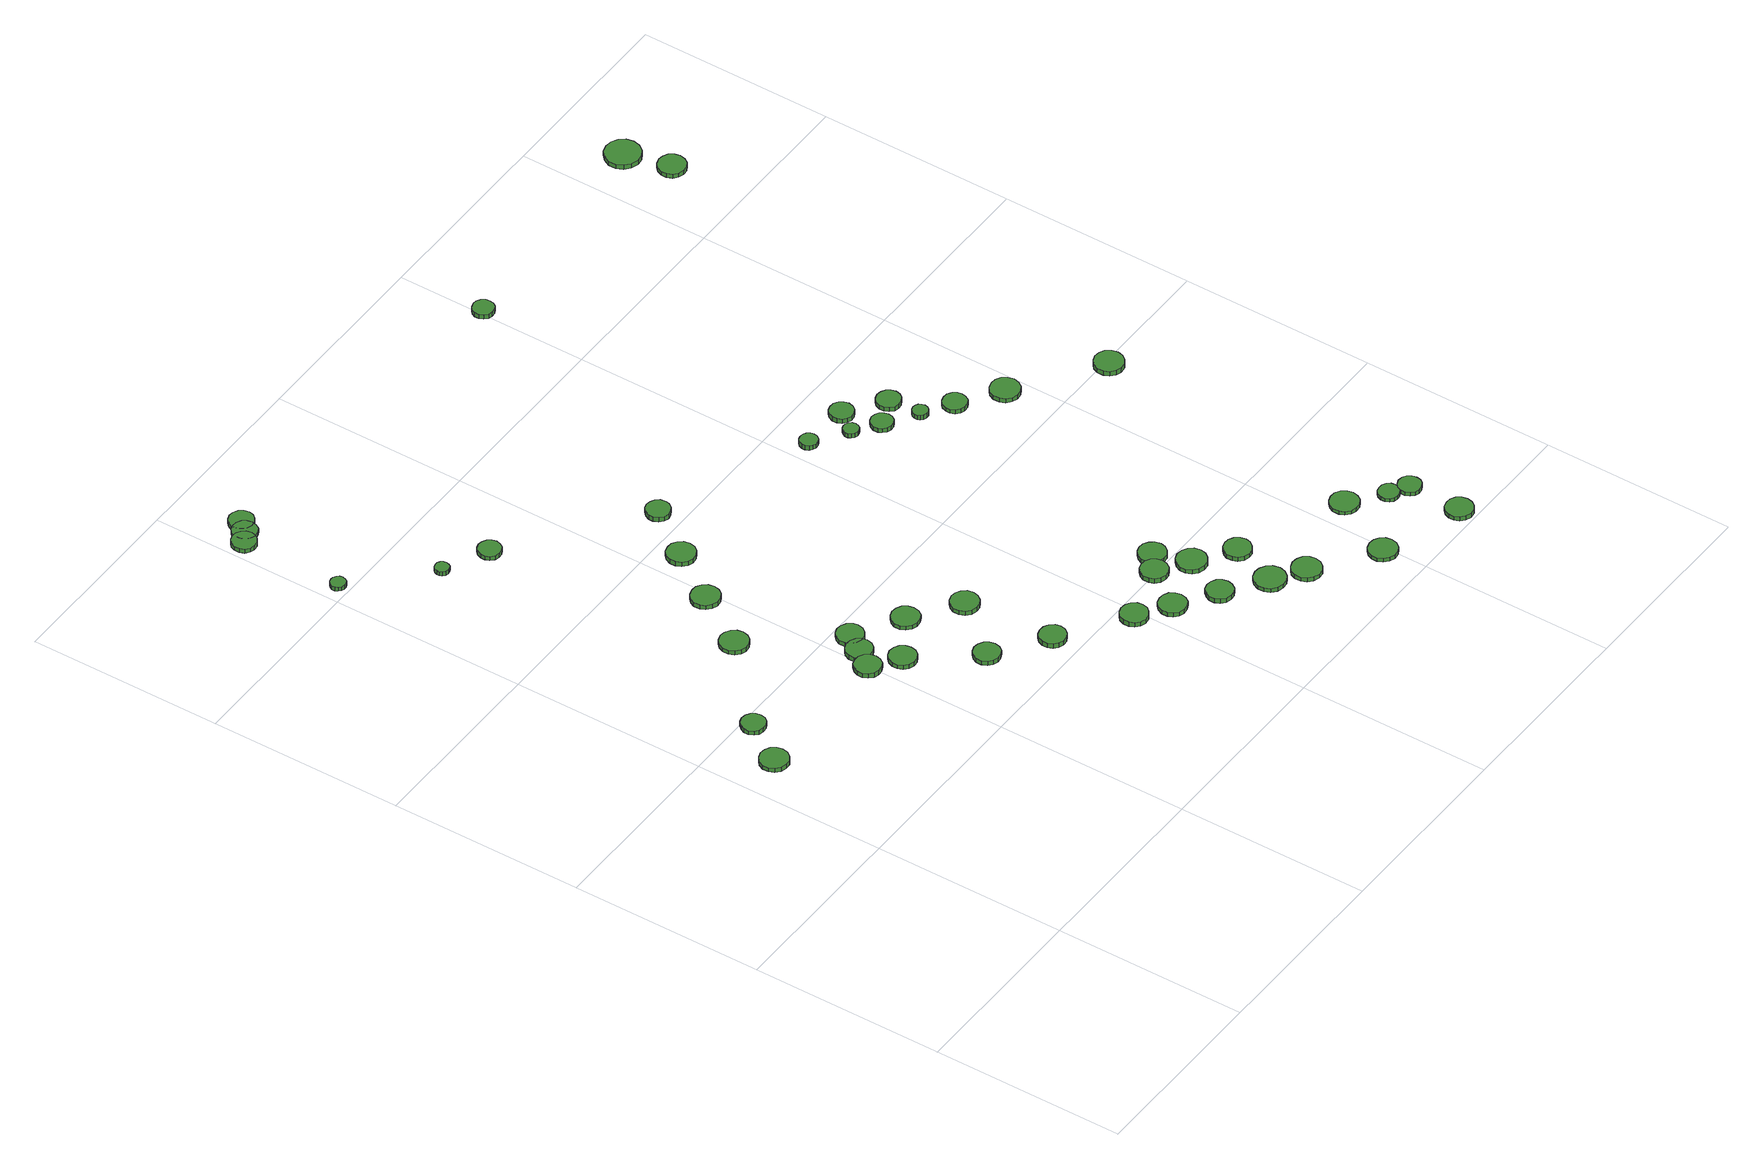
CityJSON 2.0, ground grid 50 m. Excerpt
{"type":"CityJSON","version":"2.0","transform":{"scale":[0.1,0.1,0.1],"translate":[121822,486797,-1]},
"CityObjects":{
"tree1":{"type":"SolitaryVegetationObject","attributes":{"function":"something"},"geometry":[{"type":"MultiSurface","lod":"1","boundaries":[[[0,1,2,3,4,5,6,7,8,9,10,11,12,13,14]],[[15,16,17,18,19,20,21,22,23,24,25,26,27,28,29]],[[0,29,28,1]],[[1,28,27,2]],[[2,27,26,3]],[[3,26,25,4]],[[4,25,24,5]],[[5,24,23,6]],[[6,23,22,7]],[[7,22,21,8]],[[8,21,20,9]],[[9,20,19,10]],[[10,19,18,11]],[[11,18,17,12]],[[12,17,16,13]],[[13,16,15,14]],[[14,15,29,0]]]}]},
"tree2":{"type":"SolitaryVegetationObject","attributes":{"function":"something"},"geometry":[{"type":"MultiSurface","lod":"1","boundaries":[[[30,31,32,33,34,35,36,37,38,39,40,41,42,43,44]],[[45,46,47,48,49,50,51,52,53,54,55,56,57,58,59]],[[30,59,58,31]],[[31,58,57,32]],[[32,57,56,33]],[[33,56,55,34]],[[34,55,54,35]],[[35,54,53,36]],[[36,53,52,37]],[[37,52,51,38]],[[38,51,50,39]],[[39,50,49,40]],[[40,49,48,41]],[[41,48,47,42]],[[42,47,46,43]],[[43,46,45,44]],[[44,45,59,30]]]}]},
"tree3":{"type":"SolitaryVegetationObject","attributes":{"function":"something"},"geometry":[{"type":"MultiSurface","lod":"1","boundaries":[[[60,61,62,63,64,65,66,67,68,69,70,71,72,73,74]],[[75,76,77,78,79,80,81,82,83,84,85,86,87,88,89]],[[60,89,88,61]],[[61,88,87,62]],[[62,87,86,63]],[[63,86,85,64]],[[64,85,84,65]],[[65,84,83,66]],[[66,83,82,67]],[[67,82,81,68]],[[68,81,80,69]],[[69,80,79,70]],[[70,79,78,71]],[[71,78,77,72]],[[72,77,76,73]],[[73,76,75,74]],[[74,75,89,60]]]}]},
"tree4":{"type":"SolitaryVegetationObject","attributes":{"function":"something"},"geometry":[{"type":"MultiSurface","lod":"1","boundaries":[[[90,91,92,93,94,95,96,97,98,99,100,101,102,103,104]],[[105,106,107,108,109,110,111,112,113,114,115,116,117,118,119]],[[90,119,118,91]],[[91,118,117,92]],[[92,117,116,93]],[[93,116,115,94]],[[94,115,114,95]],[[95,114,113,96]],[[96,113,112,97]],[[97,112,111,98]],[[98,111,110,99]],[[99,110,109,100]],[[100,109,108,101]],[[101,108,107,102]],[[102,107,106,103]],[[103,106,105,104]],[[104,105,119,90]]]}]},
"tree5":{"type":"SolitaryVegetationObject","attributes":{"function":"something"},"geometry":[{"type":"MultiSurface","lod":"1","boundaries":[[[120,121,122,123,124,125,126,127,128,129,130,131,132,133,134]],[[135,136,137,138,139,140,141,142,143,144,145,146,147,148,149]],[[120,149,148,121]],[[121,148,147,122]],[[122,147,146,123]],[[123,146,145,124]],[[124,145,144,125]],[[125,144,143,126]],[[126,143,142,127]],[[127,142,141,128]],[[128,141,140,129]],[[129,140,139,130]],[[130,139,138,131]],[[131,138,137,132]],[[132,137,136,133]],[[133,136,135,134]],[[134,135,149,120]]]}]},
"tree6":{"type":"SolitaryVegetationObject","attributes":{"function":"something"},"geometry":[{"type":"MultiSurface","lod":"1","boundaries":[[[150,151,152,153,154,155,156,157,158,159,160,161,162,163,164]],[[165,166,167,168,169,170,171,172,173,174,175,176,177,178,179]],[[150,179,178,151]],[[151,178,177,152]],[[152,177,176,153]],[[153,176,175,154]],[[154,175,174,155]],[[155,174,173,156]],[[156,173,172,157]],[[157,172,171,158]],[[158,171,170,159]],[[159,170,169,160]],[[160,169,168,161]],[[161,168,167,162]],[[162,167,166,163]],[[163,166,165,164]],[[164,165,179,150]]]}]},
"tree7":{"type":"SolitaryVegetationObject","attributes":{"function":"something"},"geometry":[{"type":"MultiSurface","lod":"1","boundaries":[[[180,181,182,183,184,185,186,187,188,189,190,191,192,193,194]],[[195,196,197,198,199,200,201,202,203,204,205,206,207,208,209]],[[180,209,208,181]],[[181,208,207,182]],[[182,207,206,183]],[[183,206,205,184]],[[184,205,204,185]],[[185,204,203,186]],[[186,203,202,187]],[[187,202,201,188]],[[188,201,200,189]],[[189,200,199,190]],[[190,199,198,191]],[[191,198,197,192]],[[192,197,196,193]],[[193,196,195,194]],[[194,195,209,180]]]}]},
"tree8":{"type":"SolitaryVegetationObject","attributes":{"function":"something"},"geometry":[{"type":"MultiSurface","lod":"1","boundaries":[[[210,211,212,213,214,215,216,217,218,219,220,221,222,223,224]],[[225,226,227,228,229,230,231,232,233,234,235,236,237,238,239]],[[210,239,238,211]],[[211,238,237,212]],[[212,237,236,213]],[[213,236,235,214]],[[214,235,234,215]],[[215,234,233,216]],[[216,233,232,217]],[[217,232,231,218]],[[218,231,230,219]],[[219,230,229,220]],[[220,229,228,221]],[[221,228,227,222]],[[222,227,226,223]],[[223,226,225,224]],[[224,225,239,210]]]}]},
"tree9":{"type":"SolitaryVegetationObject","attributes":{"function":"something"},"geometry":[{"type":"MultiSurface","lod":"1","boundaries":[[[240,241,242,243,244,245,246,247,248,249,250,251,252,253,254]],[[255,256,257,258,259,260,261,262,263,264,265,266,267,268,269]],[[240,269,268,241]],[[241,268,267,242]],[[242,267,266,243]],[[243,266,265,244]],[[244,265,264,245]],[[245,264,263,246]],[[246,263,262,247]],[[247,262,261,248]],[[248,261,260,249]],[[249,260,259,250]],[[250,259,258,251]],[[251,258,257,252]],[[252,257,256,253]],[[253,256,255,254]],[[254,255,269,240]]]}]},
"tree10":{"type":"SolitaryVegetationObject","attributes":{"function":"something"},"geometry":[{"type":"MultiSurface","lod":"1","boundaries":[[[270,271,272,273,274,275,276,277,278,279,280,281,282,283,284]],[[285,286,287,288,289,290,291,292,293,294,295,296,297,298,299]],[[270,299,298,271]],[[271,298,297,272]],[[272,297,296,273]],[[273,296,295,274]],[[274,295,294,275]],[[275,294,293,276]],[[276,293,292,277]],[[277,292,291,278]],[[278,291,290,279]],[[279,290,289,280]],[[280,289,288,281]],[[281,288,287,282]],[[282,287,286,283]],[[283,286,285,284]],[[284,285,299,270]]]}]},
"tree11":{"type":"SolitaryVegetationObject","attributes":{"function":"something"},"geometry":[{"type":"MultiSurface","lod":"1","boundaries":[[[300,301,302,303,304,305,306,307,308,309,310,311,312,313,314]],[[315,316,317,318,319,320,321,322,323,324,325,326,327,328,329]],[[300,329,328,301]],[[301,328,327,302]],[[302,327,326,303]],[[303,326,325,304]],[[304,325,324,305]],[[305,324,323,306]],[[306,323,322,307]],[[307,322,321,308]],[[308,321,320,309]],[[309,320,319,310]],[[310,319,318,311]],[[311,318,317,312]],[[312,317,316,313]],[[313,316,315,314]],[[314,315,329,300]]]}]},
"tree12":{"type":"SolitaryVegetationObject","attributes":{"function":"something"},"geometry":[{"type":"MultiSurface","lod":"1","boundaries":[[[330,331,332,333,334,335,336,337,338,339,340,341,342,343,344]],[[345,346,347,348,349,350,351,352,353,354,355,356,357,358,359]],[[330,359,358,331]],[[331,358,357,332]],[[332,357,356,333]],[[333,356,355,334]],[[334,355,354,335]],[[335,354,353,336]],[[336,353,352,337]],[[337,352,351,338]],[[338,351,350,339]],[[339,350,349,340]],[[340,349,348,341]],[[341,348,347,342]],[[342,347,346,343]],[[343,346,345,344]],[[344,345,359,330]]]}]},
"tree13":{"type":"SolitaryVegetationObject","attributes":{"function":"something"},"geometry":[{"type":"MultiSurface","lod":"1","boundaries":[[[360,361,362,363,364,365,366,367,368,369,370,371,372,373,374]],[[375,376,377,378,379,380,381,382,383,384,385,386,387,388,389]],[[360,389,388,361]],[[361,388,387,362]],[[362,387,386,363]],[[363,386,385,364]],[[364,385,384,365]],[[365,384,383,366]],[[366,383,382,367]],[[367,382,381,368]],[[368,381,380,369]],[[369,380,379,370]],[[370,379,378,371]],[[371,378,377,372]],[[372,377,376,373]],[[373,376,375,374]],[[374,375,389,360]]]}]},
"tree14":{"type":"SolitaryVegetationObject","attributes":{"function":"something"},"geometry":[{"type":"MultiSurface","lod":"1","boundaries":[[[390,391,392,393,394,395,396,397,398,399,400,401,402,403,404]],[[405,406,407,408,409,410,411,412,413,414,415,416,417,418,419]],[[390,419,418,391]],[[391,418,417,392]],[[392,417,416,393]],[[393,416,415,394]],[[394,415,414,395]],[[395,414,413,396]],[[396,413,412,397]],[[397,412,411,398]],[[398,411,410,399]],[[399,410,409,400]],[[400,409,408,401]],[[401,408,407,402]],[[402,407,406,403]],[[403,406,405,404]],[[404,405,419,390]]]}]},
"tree15":{"type":"SolitaryVegetationObject","attributes":{"function":"something"},"geometry":[{"type":"MultiSurface","lod":"1","boundaries":[[[420,421,422,423,424,425,426,427,428,429,430,431,432,433,434]],[[435,436,437,438,439,440,441,442,443,444,445,446,447,448,449]],[[420,449,448,421]],[[421,448,447,422]],[[422,447,446,423]],[[423,446,445,424]],[[424,445,444,425]],[[425,444,443,426]],[[426,443,442,427]],[[427,442,441,428]],[[428,441,440,429]],[[429,440,439,430]],[[430,439,438,431]],[[431,438,437,432]],[[432,437,436,433]],[[433,436,435,434]],[[434,435,449,420]]]}]},
"tree16":{"type":"SolitaryVegetationObject","attributes":{"function":"something"},"geometry":[{"type":"MultiSurface","lod":"1","boundaries":[[[450,451,452,453,454,455,456,457,458,459,460,461,462,463,464]],[[465,466,467,468,469,470,471,472,473,474,475,476,477,478,479]],[[450,479,478,451]],[[451,478,477,452]],[[452,477,476,453]],[[453,476,475,454]],[[454,475,474,455]],[[455,474,473,456]],[[456,473,472,457]],[[457,472,471,458]],[[458,471,470,459]],[[459,470,469,460]],[[460,469,468,461]],[[461,468,467,462]],[[462,467,466,463]],[[463,466,465,464]],[[464,465,479,450]]]}]},
"tree17":{"type":"SolitaryVegetationObject","attributes":{"function":"something"},"geometry":[{"type":"MultiSurface","lod":"1","boundaries":[[[480,481,482,483,484,485,486,487,488,489,490,491,492,493,494]],[[495,496,497,498,499,500,501,502,503,504,505,506,507,508,509]],[[480,509,508,481]],[[481,508,507,482]],[[482,507,506,483]],[[483,506,505,484]],[[484,505,504,485]],[[485,504,503,486]],[[486,503,502,487]],[[487,502,501,488]],[[488,501,500,489]],[[489,500,499,490]],[[490,499,498,491]],[[491,498,497,492]],[[492,497,496,493]],[[493,496,495,494]],[[494,495,509,480]]]}]},
"tree18":{"type":"SolitaryVegetationObject","attributes":{"function":"something"},"geometry":[{"type":"MultiSurface","lod":"1","boundaries":[[[510,511,512,513,514,515,516,517,518,519,520,521,522,523,524]],[[525,526,527,528,529,530,531,532,533,534,535,536,537,538,539]],[[510,539,538,511]],[[511,538,537,512]],[[512,537,536,513]],[[513,536,535,514]],[[514,535,534,515]],[[515,534,533,516]],[[516,533,532,517]],[[517,532,531,518]],[[518,531,530,519]],[[519,530,529,520]],[[520,529,528,521]],[[521,528,527,522]],[[522,527,526,523]],[[523,526,525,524]],[[524,525,539,510]]]}]},
"tree19":{"type":"SolitaryVegetationObject","attributes":{"function":"something"},"geometry":[{"type":"MultiSurface","lod":"1","boundaries":[[[540,541,542,543,544,545,546,547,548,549,550,551,552,553,554]],[[555,556,557,558,559,560,561,562,563,564,565,566,567,568,569]],[[540,569,568,541]],[[541,568,567,542]],[[542,567,566,543]],[[543,566,565,544]],[[544,565,564,545]],[[545,564,563,546]],[[546,563,562,547]],[[547,562,561,548]],[[548,561,560,549]],[[549,560,559,550]],[[550,559,558,551]],[[551,558,557,552]],[[552,557,556,553]],[[553,556,555,554]],[[554,555,569,540]]]}]},
"tree20":{"type":"SolitaryVegetationObject","attributes":{"function":"something"},"geometry":[{"type":"MultiSurface","lod":"1","boundaries":[[[570,571,572,573,574,575,576,577,578,579,580,581,582,583,584]],[[585,586,587,588,589,590,591,592,593,594,595,596,597,598,599]],[[570,599,598,571]],[[571,598,597,572]],[[572,597,596,573]],[[573,596,595,574]],[[574,595,594,575]],[[575,594,593,576]],[[576,593,592,577]],[[577,592,591,578]],[[578,591,590,579]],[[579,590,589,580]],[[580,589,588,581]],[[581,588,587,582]],[[582,587,586,583]],[[583,586,585,584]],[[584,585,599,570]]]}]},
"tree21":{"type":"SolitaryVegetationObject","attributes":{"function":"something"},"geometry":[{"type":"MultiSurface","lod":"1","boundaries":[[[600,601,602,603,604,605,606,607,608,609,610,611,612,613,614]],[[615,616,617,618,619,620,621,622,623,624,625,626,627,628,629]],[[600,629,628,601]],[[601,628,627,602]],[[602,627,626,603]],[[603,626,625,604]],[[604,625,624,605]],[[605,624,623,606]],[[606,623,622,607]],[[607,622,621,608]],[[608,621,620,609]],[[609,620,619,610]],[[610,619,618,611]],[[611,618,617,612]],[[612,617,616,613]],[[613,616,615,614]],[[614,615,629,600]]]}]},
"tree22":{"type":"SolitaryVegetationObject","attributes":{"function":"something"},"geometry":[{"type":"MultiSurface","lod":"1","boundaries":[[[630,631,632,633,634,635,636,637,638,639,640,641,642,643,644]],[[645,646,647,648,649,650,651,652,653,654,655,656,657,658,659]],[[630,659,658,631]],[[631,658,657,632]],[[632,657,656,633]],[[633,656,655,634]],[[634,655,654,635]],[[635,654,653,636]],[[636,653,652,637]],[[637,652,651,638]],[[638,651,650,639]],[[639,650,649,640]],[[640,649,648,641]],[[641,648,647,642]],[[642,647,646,643]],[[643,646,645,644]],[[644,645,659,630]]]}]},
"tree23":{"type":"SolitaryVegetationObject","attributes":{"function":"something"},"geometry":[{"type":"MultiSurface","lod":"1","boundaries":[[[660,661,662,663,664,665,666,667,668,669,670,671,672,673,674]],[[675,676,677,678,679,680,681,682,683,684,685,686,687,688,689]],[[660,689,688,661]],[[661,688,687,662]],[[662,687,686,663]],[[663,686,685,664]],[[664,685,684,665]],[[665,684,683,666]],[[666,683,682,667]],[[667,682,681,668]],[[668,681,680,669]],[[669,680,679,670]],[[670,679,678,671]],[[671,678,677,672]],[[672,677,676,673]],[[673,676,675,674]],[[674,675,689,660]]]}]},
"tree24":{"type":"SolitaryVegetationObject","attributes":{"function":"something"},"geometry":[{"type":"MultiSurface","lod":"1","boundaries":[[[690,691,692,693,694,695,696,697,698,699,700,701,702,703,704]],[[705,706,707,708,709,710,711,712,713,714,715,716,717,718,719]],[[690,719,718,691]],[[691,718,717,692]],[[692,717,716,693]],[[693,716,715,694]],[[694,715,714,695]],[[695,714,713,696]],[[696,713,712,697]],[[697,712,711,698]],[[698,711,710,699]],[[699,710,709,700]],[[700,709,708,701]],[[701,708,707,702]],[[702,707,706,703]],[[703,706,705,704]],[[704,705,719,690]]]}]},
"tree25":{"type":"SolitaryVegetationObject","attributes":{"function":"something"},"geometry":[{"type":"MultiSurface","lod":"1","boundaries":[[[720,721,722,723,724,725,726,727,728,729,730,731,732,733,734]],[[735,736,737,738,739,740,741,742,743,744,745,746,747,748,749]],[[720,749,748,721]],[[721,748,747,722]],[[722,747,746,723]],[[723,746,745,724]],[[724,745,744,725]],[[725,744,743,726]],[[726,743,742,727]],[[727,742,741,728]],[[728,741,740,729]],[[729,740,739,730]],[[730,739,738,731]],[[731,738,737,732]],[[732,737,736,733]],[[733,736,735,734]],[[734,735,749,720]]]}]},
"tree26":{"type":"SolitaryVegetationObject","attributes":{"function":"something"},"geometry":[{"type":"MultiSurface","lod":"1","boundaries":[[[750,751,752,753,754,755,756,757,758,759,760,761,762,763,764]],[[765,766,767,768,769,770,771,772,773,774,775,776,777,778,779]],[[750,779,778,751]],[[751,778,777,752]],[[752,777,776,753]],[[753,776,775,754]],[[754,775,774,755]],[[755,774,773,756]],[[756,773,772,757]],[[757,772,771,758]],[[758,771,770,759]],[[759,770,769,760]],[[760,769,768,761]],[[761,768,767,762]],[[762,767,766,763]],[[763,766,765,764]],[[764,765,779,750]]]}]},
"tree27":{"type":"SolitaryVegetationObject","attributes":{"function":"something"},"geometry":[{"type":"MultiSurface","lod":"1","boundaries":[[[780,781,782,783,784,785,786,787,788,789,790,791,792,793,794]],[[795,796,797,798,799,800,801,802,803,804,805,806,807,808,809]],[[780,809,808,781]],[[781,808,807,782]],[[782,807,806,783]],[[783,806,805,784]],[[784,805,804,785]],[[785,804,803,786]],[[786,803,802,787]],[[787,802,801,788]],[[788,801,800,789]],[[789,800,799,790]],[[790,799,798,791]],[[791,798,797,792]],[[792,797,796,793]],[[793,796,795,794]],[[794,795,809,780]]]}]},
"tree28":{"type":"SolitaryVegetationObject","attributes":{"function":"something"},"geometry":[{"type":"MultiSurface","lod":"1","boundaries":[[[810,811,812,813,814,815,816,817,818,819,820,821,822,823,824]],[[825,826,827,828,829,830,831,832,833,834,835,836,837,838,839]],[[810,839,838,811]],[[811,838,837,812]],[[812,837,836,813]],[[813,836,835,814]],[[814,835,834,815]],[[815,834,833,816]],[[816,833,832,817]],[[817,832,831,818]],[[818,831,830,819]],[[819,830,829,820]],[[820,829,828,821]],[[821,828,827,822]],[[822,827,826,823]],[[823,826,825,824]],[[824,825,839,810]]]}]},
"tree29":{"type":"SolitaryVegetationObject","attributes":{"function":"something"},"geometry":[{"type":"MultiSurface","lod":"1","boundaries":[[[840,841,842,843,844,845,846,847,848,849,850,851,852,853,854]],[[855,856,857,858,859,860,861,862,863,864,865,866,867,868,869]],[[840,869,868,841]],[[841,868,867,842]],[[842,867,866,843]],[[843,866,865,844]],[[844,865,864,845]],[[845,864,863,846]],[[846,863,862,847]],[[847,862,861,848]],[[848,861,860,849]],[[849,860,859,850]],[[850,859,858,851]],[[851,858,857,852]],[[852,857,856,853]],[[853,856,855,854]],[[854,855,869,840]]]}]},
"tree30":{"type":"SolitaryVegetationObject","attributes":{"function":"something"},"geometry":[{"type":"MultiSurface","lod":"1","boundaries":[[[870,871,872,873,874,875,876,877,878,879,880,881,882,883,884]],[[885,886,887,888,889,890,891,892,893,894,895,896,897,898,899]],[[870,899,898,871]],[[871,898,897,872]],[[872,897,896,873]],[[873,896,895,874]],[[874,895,894,875]],[[875,894,893,876]],[[876,893,892,877]],[[877,892,891,878]],[[878,891,890,879]],[[879,890,889,880]],[[880,889,888,881]],[[881,888,887,882]],[[882,887,886,883]],[[883,886,885,884]],[[884,885,899,870]]]}]},
"tree31":{"type":"SolitaryVegetationObject","attributes":{"function":"something"},"geometry":[{"type":"MultiSurface","lod":"1","boundaries":[[[900,901,902,903,904,905,906,907,908,909,910,911,912,913,914]],[[915,916,917,918,919,920,921,922,923,924,925,926,927,928,929]],[[900,929,928,901]],[[901,928,927,902]],[[902,927,926,903]],[[903,926,925,904]],[[904,925,924,905]],[[905,924,923,906]],[[906,923,922,907]],[[907,922,921,908]],[[908,921,920,909]],[[909,920,919,910]],[[910,919,918,911]],[[911,918,917,912]],[[912,917,916,913]],[[913,916,915,914]],[[914,915,929,900]]]}]},
"tree32":{"type":"SolitaryVegetationObject","attributes":{"function":"something"},"geometry":[{"type":"MultiSurface","lod":"1","boundaries":[[[930,931,932,933,934,935,936,937,938,939,940,941,942,943,944]],[[945,946,947,948,949,950,951,952,953,954,955,956,957,958,959]],[[930,959,958,931]],[[931,958,957,932]],[[932,957,956,933]],[[933,956,955,934]],[[934,955,954,935]],[[935,954,953,936]],[[936,953,952,937]],[[937,952,951,938]],[[938,951,950,939]],[[939,950,949,940]],[[940,949,948,941]],[[941,948,947,942]],[[942,947,946,943]],[[943,946,945,944]],[[944,945,959,930]]]}]},
"tree33":{"type":"SolitaryVegetationObject","attributes":{"function":"something"},"geometry":[{"type":"MultiSurface","lod":"1","boundaries":[[[960,961,962,963,964,965,966,967,968,969,970,971,972,973,974]],[[975,976,977,978,979,980,981,982,983,984,985,986,987,988,989]],[[960,989,988,961]],[[961,988,987,962]],[[962,987,986,963]],[[963,986,985,964]],[[964,985,984,965]],[[965,984,983,966]],[[966,983,982,967]],[[967,982,981,968]],[[968,981,980,969]],[[969,980,979,970]],[[970,979,978,971]],[[971,978,977,972]],[[972,977,976,973]],[[973,976,975,974]],[[974,975,989,960]]]}]},
"tree34":{"type":"SolitaryVegetationObject","attributes":{"function":"something"},"geometry":[{"type":"MultiSurface","lod":"1","boundaries":[[[990,991,992,993,994,995,996,997,998,999,1000,1001,1002,1003,1004]],[[1005,1006,1007,1008,1009,1010,1011,1012,1013,1014,1015,1016,1017,1018,1019]],[[990,1019,1018,991]],[[991,1018,1017,992]],[[992,1017,1016,993]],[[993,1016,1015,994]],[[994,1015,1014,995]],[[995,1014,1013,996]],[[996,1013,1012,997]],[[997,1012,1011,998]],[[998,1011,1010,999]],[[999,1010,1009,1000]],[[1000,1009,1008,1001]],[[1001,1008,1007,1002]],[[1002,1007,1006,1003]],[[1003,1006,1005,1004]],[[1004,1005,1019,990]]]}]},
"tree35":{"type":"SolitaryVegetationObject","attributes":{"function":"something"},"geometry":[{"type":"MultiSurface","lod":"1","boundaries":[[[1020,1021,1022,1023,1024,1025,1026,1027,1028,1029,1030,1031,1032,1033,1034]],[[1035,1036,1037,1038,1039,1040,1041,1042,1043,1044,1045,1046,1047,1048,1049]],[[1020,1049,1048,1021]],[[1021,1048,1047,1022]],[[1022,1047,1046,1023]],[[1023,1046,1045,1024]],[[1024,1045,1044,1025]],[[1025,1044,1043,1026]],[[1026,1043,1042,1027]],[[1027,1042,1041,1028]],[[1028,1041,1040,1029]],[[1029,1040,1039,1030]],[[1030,1039,1038,1031]],[[1031,1038,1037,1032]],[[1032,1037,1036,1033]],[[1033,1036,1035,1034]],[[1034,1035,1049,1020]]]}]},
"tree36":{"type":"SolitaryVegetationObject","attributes":{"function":"something"},"geometry":[{"type":"MultiSurface","lod":"1","boundaries":[[[1050,1051,1052,1053,1054,1055,1056,1057,1058,1059,1060,1061,1062,1063,1064]],[[1065,1066,1067,1068,1069,1070,1071,1072,1073,1074,1075,1076,1077,1078,1079]],[[1050,1079,1078,1051]],[[1051,1078,1077,1052]],[[1052,1077,1076,1053]],[[1053,1076,1075,1054]],[[1054,1075,1074,1055]],[[1055,1074,1073,1056]],[[1056,1073,1072,1057]],[[1057,1072,1071,1058]],[[1058,1071,1070,1059]],[[1059,1070,1069,1060]],[[1060,1069,1068,1061]],[[1061,1068,1067,1062]],[[1062,1067,1066,1063]],[[1063,1066,1065,1064]],[[1064,1065,1079,1050]]]}]},
"tree37":{"type":"SolitaryVegetationObject","attributes":{"function":"something"},"geometry":[{"type":"MultiSurface","lod":"1","boundaries":[[[1080,1081,1082,1083,1084,1085,1086,1087,1088,1089,1090,1091,1092,1093,1094]],[[1095,1096,1097,1098,1099,1100,1101,1102,1103,1104,1105,1106,1107,1108,1109]],[[1080,1109,1108,1081]],[[1081,1108,1107,1082]],[[1082,1107,1106,1083]],[[1083,1106,1105,1084]],[[1084,1105,1104,1085]],[[1085,1104,1103,1086]],[[1086,1103,1102,1087]],[[1087,1102,1101,1088]],[[1088,1101,1100,1089]],[[1089,1100,1099,1090]],[[1090,1099,1098,1091]],[[1091,1098,1097,1092]],[[1092,1097,1096,1093]],[[1093,1096,1095,1094]],[[1094,1095,1109,1080]]]}]},
"tree38":{"type":"SolitaryVegetationObject","attributes":{"function":"something"},"geometry":[{"type":"MultiSurface","lod":"1","boundaries":[[[1110,1111,1112,1113,1114,1115,1116,1117,1118,1119,1120,1121,1122,1123,1124]],[[1125,1126,1127,1128,1129,1130,1131,1132,1133,1134,1135,1136,1137,1138,1139]],[[1110,1139,1138,1111]],[[1111,1138,1137,1112]],[[1112,1137,1136,1113]],[[1113,1136,1135,1114]],[[1114,1135,1134,1115]],[[1115,1134,1133,1116]],[[1116,1133,1132,1117]],[[1117,1132,1131,1118]],[[1118,1131,1130,1119]],[[1119,1130,1129,1120]],[[1120,1129,1128,1121]],[[1121,1128,1127,1122]],[[1122,1127,1126,1123]],[[1123,1126,1125,1124]],[[1124,1125,1139,1110]]]}]},
"tree39":{"type":"SolitaryVegetationObject","attributes":{"function":"something"},"geometry":[{"type":"MultiSurface","lod":"1","boundaries":[[[1140,1141,1142,1143,1144,1145,1146,1147,1148,1149,1150,1151,1152,1153,1154]],[[1155,1156,1157,1158,1159,1160,1161,1162,1163,1164,1165,1166,1167,1168,1169]],[[1140,1169,1168,1141]],[[1141,1168,1167,1142]],[[1142,1167,1166,1143]],[[1143,1166,1165,1144]],[[1144,1165,1164,1145]],[[1145,1164,1163,1146]],[[1146,1163,1162,1147]],[[1147,1162,1161,1148]],[[1148,1161,1160,1149]],[[1149,1160,1159,1150]],[[1150,1159,1158,1151]],[[1151,1158,1157,1152]],[[1152,1157,1156,1153]],[[1153,1156,1155,1154]],[[1154,1155,1169,1140]]]}]},
"tree40":{"type":"SolitaryVegetationObject","attributes":{"function":"something"},"geometry":[{"type":"MultiSurface","lod":"1","boundaries":[[[1170,1171,1172,1173,1174,1175,1176,1177,1178,1179,1180,1181,1182,1183,1184]],[[1185,1186,1187,1188,1189,1190,1191,1192,1193,1194,1195,1196,1197,1198,1199]],[[1170,1199,1198,1171]],[[1171,1198,1197,1172]],[[1172,1197,1196,1173]],[[1173,1196,1195,1174]],[[1174,1195,1194,1175]],[[1175,1194,1193,1176]],[[1176,1193,1192,1177]],[[1177,1192,1191,1178]],[[1178,1191,1190,1179]],[[1179,1190,1189,1180]],[[1180,1189,1188,1181]],[[1181,1188,1187,1182]],[[1182,1187,1186,1183]],[[1183,1186,1185,1184]],[[1184,1185,1199,1170]]]}]},
"tree41":{"type":"SolitaryVegetationObject","attributes":{"function":"something"},"geometry":[{"type":"MultiSurface","lod":"1","boundaries":[[[1200,1201,1202,1203,1204,1205,1206,1207,1208,1209,1210,1211,1212,1213,1214]],[[1215,1216,1217,1218,1219,1220,1221,1222,1223,1224,1225,1226,1227,1228,1229]],[[1200,1229,1228,1201]],[[1201,1228,1227,1202]],[[1202,1227,1226,1203]],[[1203,1226,1225,1204]],[[1204,1225,1224,1205]],[[1205,1224,1223,1206]],[[1206,1223,1222,1207]],[[1207,1222,1221,1208]],[[1208,1221,1220,1209]],[[1209,1220,1219,1210]],[[1210,1219,1218,1211]],[[1211,1218,1217,1212]],[[1212,1217,1216,1213]],[[1213,1216,1215,1214]],[[1214,1215,1229,1200]]]}]},
"tree42":{"type":"SolitaryVegetationObject","attributes":{"function":"something"},"geometry":[{"type":"MultiSurface","lod":"1","boundaries":[[[1230,1231,1232,1233,1234,1235,1236,1237,1238,1239,1240,1241,1242,1243,1244]],[[1245,1246,1247,1248,1249,1250,1251,1252,1253,1254,1255,1256,1257,1258,1259]],[[1230,1259,1258,1231]],[[1231,1258,1257,1232]],[[1232,1257,1256,1233]],[[1233,1256,1255,1234]],[[1234,1255,1254,1235]],[[1235,1254,1253,1236]],[[1236,1253,1252,1237]],[[1237,1252,1251,1238]],[[1238,1251,1250,1239]],[[1239,1250,1249,1240]],[[1240,1249,1248,1241]],[[1241,1248,1247,1242]],[[1242,1247,1246,1243]],[[1243,1246,1245,1244]],[[1244,1245,1259,1230]]]}]},
"tree43":{"type":"SolitaryVegetationObject","attributes":{"function":"something"},"geometry":[{"type":"MultiSurface","lod":"1","boundaries":[[[1260,1261,1262,1263,1264,1265,1266,1267,1268,1269,1270,1271,1272,1273,1274]],[[1275,1276,1277,1278,1279,1280,1281,1282,1283,1284,1285,1286,1287,1288,1289]],[[1260,1289,1288,1261]],[[1261,1288,1287,1262]],[[1262,1287,1286,1263]],[[1263,1286,1285,1264]],[[1264,1285,1284,1265]],[[1265,1284,1283,1266]],[[1266,1283,1282,1267]],[[1267,1282,1281,1268]],[[1268,1281,1280,1269]],[[1269,1280,1279,1270]],[[1270,1279,1278,1271]],[[1271,1278,1277,1272]],[[1272,1277,1276,1273]],[[1273,1276,1275,1274]],[[1274,1275,1289,1260]]]}]},
"tree44":{"type":"SolitaryVegetationObject","attributes":{"function":"something"},"geometry":[{"type":"MultiSurface","lod":"1","boundaries":[[[1290,1291,1292,1293,1294,1295,1296,1297,1298,1299,1300,1301,1302,1303,1304]],[[1305,1306,1307,1308,1309,1310,1311,1312,1313,1314,1315,1316,1317,1318,1319]],[[1290,1319,1318,1291]],[[1291,1318,1317,1292]],[[1292,1317,1316,1293]],[[1293,1316,1315,1294]],[[1294,1315,1314,1295]],[[1295,1314,1313,1296]],[[1296,1313,1312,1297]],[[1297,1312,1311,1298]],[[1298,1311,1310,1299]],[[1299,1310,1309,1300]],[[1300,1309,1308,1301]],[[1301,1308,1307,1302]],[[1302,1307,1306,1303]],[[1303,1306,1305,1304]],[[1304,1305,1319,1290]]]}]},
"tree45":{"type":"SolitaryVegetationObject","attributes":{"function":"something"},"geometry":[{"type":"MultiSurface","lod":"1","boundaries":[[[1320,1321,1322,1323,1324,1325,1326,1327,1328,1329,1330,1331,1332,1333,1334]],[[1335,1336,1337,1338,1339,1340,1341,1342,1343,1344,1345,1346,1347,1348,1349]],[[1320,1349,1348,1321]],[[1321,1348,1347,1322]],[[1322,1347,1346,1323]],[[1323,1346,1345,1324]],[[1324,1345,1344,1325]],[[1325,1344,1343,1326]],[[1326,1343,1342,1327]],[[1327,1342,1341,1328]],[[1328,1341,1340,1329]],[[1329,1340,1339,1330]],[[1330,1339,1338,1331]],[[1331,1338,1337,1332]],[[1332,1337,1336,1333]],[[1333,1336,1335,1334]],[[1334,1335,1349,1320]]]}]},
"tree46":{"type":"SolitaryVegetationObject","attributes":{"function":"something"},"geometry":[{"type":"MultiSurface","lod":"1","boundaries":[[[1350,1351,1352,1353,1354,1355,1356,1357,1358,1359,1360,1361,1362,1363,1364]],[[1365,1366,1367,1368,1369,1370,1371,1372,1373,1374,1375,1376,1377,1378,1379]],[[1350,1379,1378,1351]],[[1351,1378,1377,1352]],[[1352,1377,1376,1353]],[[1353,1376,1375,1354]],[[1354,1375,1374,1355]],[[1355,1374,1373,1356]],[[1356,1373,1372,1357]],[[1357,1372,1371,1358]],[[1358,1371,1370,1359]],[[1359,1370,1369,1360]],[[1360,1369,1368,1361]],[[1361,1368,1367,1362]],[[1362,1367,1366,1363]],[[1363,1366,1365,1364]],[[1364,1365,1379,1350]]]}]}
},
"vertices":[
[147,865,20],[144,880,20],[135,892,20],[122,899,20],[107,901,20],[93,896,20],[81,886,20],[75,872,20],[75,857,20],[81,843,20],[93,833,20],[107,829,20],[122,830,20],[135,838,20],[144,850,20],[144,850,8],[135,838,8],[122,830,8],[107,829,8],[93,833,8],[81,843,8],[75,857,8],[75,872,8],[81,886,8],[93,896,8],[107,901,8],[122,899,8],[135,892,8],[144,880,8],[147,865,8],
[215,972,20],[213,985,20],[205,995,20],[194,1002,20],[181,1003,20],[169,999,20],[160,990,20],[154,979,20],[154,966,20],[160,954,20],[169,945,20],[181,942,20],[194,943,20],[205,949,20],[213,960,20],[213,960,8],[205,949,8],[194,943,8],[181,942,8],[169,945,8],[160,954,8],[154,966,8],[154,979,8],[160,990,8],[169,999,8],[181,1003,8],[194,1002,8],[205,995,8],[213,985,8],[215,972,8],
[64,2028,24],[62,2036,24],[57,2042,24],[50,2046,24],[42,2047,24],[35,2045,24],[29,2039,24],[25,2032,24],[25,2024,24],[29,2017,24],[35,2011,24],[42,2009,24],[50,2009,24],[57,2013,24],[62,2020,24],[62,2020,12],[57,2013,12],[50,2009,12],[42,2009,12],[35,2011,12],[29,2017,12],[25,2024,12],[25,2032,12],[29,2039,12],[35,2045,12],[42,2047,12],[50,2046,12],[57,2042,12],[62,2036,12],[64,2028,12],
[71,2285,26],[68,2298,26],[60,2308,26],[49,2315,26],[36,2316,26],[24,2312,26],[14,2304,26],[9,2292,26],[9,2278,26],[14,2266,26],[24,2258,26],[36,2254,26],[49,2255,26],[60,2262,26],[68,2272,26],[68,2272,14],[60,2262,14],[49,2255,14],[36,2254,14],[24,2258,14],[14,2266,14],[9,2278,14],[9,2292,14],[14,2304,14],[24,2312,14],[36,2316,14],[49,2315,14],[60,2308,14],[68,2298,14],[71,2285,14],
[426,1164,21],[423,1179,21],[414,1191,21],[401,1199,21],[386,1201,21],[372,1196,21],[361,1186,21],[355,1172,21],[355,1157,21],[361,1143,21],[372,1133,21],[386,1128,21],[401,1130,21],[414,1137,21],[423,1150,21],[423,1150,9],[414,1137,9],[401,1130,9],[386,1128,9],[372,1133,9],[361,1143,9],[355,1157,9],[355,1172,9],[361,1186,9],[372,1196,9],[386,1201,9],[401,1199,9],[414,1191,9],[423,1179,9],[426,1164,9],
[529,865,21],[526,879,21],[518,891,21],[505,898,21],[491,899,21],[478,895,21],[468,885,21],[462,873,21],[462,858,21],[468,846,21],[478,836,21],[491,832,21],[505,833,21],[518,840,21],[526,852,21],[526,852,8],[518,840,8],[505,833,8],[491,832,8],[478,836,8],[468,846,8],[462,858,8],[462,873,8],[468,885,8],[478,895,8],[491,899,8],[505,898,8],[518,891,8],[526,879,8],[529,865,8],
[222,1848,42],[220,1855,42],[216,1861,42],[210,1865,42],[202,1866,42],[195,1863,42],[189,1858,42],[186,1851,42],[186,1844,42],[189,1837,42],[195,1832,42],[202,1830,42],[210,1831,42],[216,1834,42],[220,1840,42],[220,1840,30],[216,1834,30],[210,1831,30],[202,1830,30],[195,1832,30],[189,1837,30],[186,1844,30],[186,1851,30],[189,1858,30],[195,1863,30],[202,1866,30],[210,1865,30],[216,1861,30],[220,1855,30],[222,1848,30],
[101,2304,26],[98,2317,26],[91,2327,26],[79,2334,26],[66,2335,26],[54,2331,26],[44,2322,26],[39,2310,26],[39,2297,26],[44,2285,26],[54,2276,26],[66,2272,26],[79,2274,26],[91,2280,26],[98,2291,26],[98,2291,14],[91,2280,14],[79,2274,14],[66,2272,14],[54,2276,14],[44,2285,14],[39,2297,14],[39,2310,14],[44,2322,14],[54,2331,14],[66,2335,14],[79,2334,14],[91,2327,14],[98,2317,14],[101,2304,14],
[126,2329,26],[123,2342,26],[115,2353,26],[104,2359,26],[91,2361,26],[78,2356,26],[69,2348,26],[63,2336,26],[63,2323,26],[69,2311,26],[78,2302,26],[91,2298,26],[104,2299,26],[115,2306,26],[123,2316,26],[123,2316,14],[115,2306,14],[104,2299,14],[91,2298,14],[78,2302,14],[69,2311,14],[63,2323,14],[63,2336,14],[69,2348,14],[78,2356,14],[91,2361,14],[104,2359,14],[115,2353,14],[123,2342,14],[126,2329,14],
[564,913,20],[561,927,20],[553,938,20],[540,945,20],[527,947,20],[513,942,20],[503,933,20],[497,920,20],[497,906,20],[503,893,20],[513,884,20],[527,880,20],[540,881,20],[553,888,20],[561,899,20],[561,899,7],[553,888,7],[540,881,7],[527,880,7],[513,884,7],[503,893,7],[497,906,7],[497,920,7],[503,933,7],[513,942,7],[527,947,7],[540,945,7],[553,938,7],[561,927,7],[564,913,7],
[600,816,20],[597,830,20],[589,842,20],[576,849,20],[562,851,20],[548,846,20],[537,836,20],[532,823,20],[532,809,20],[537,796,20],[548,786,20],[562,782,20],[576,783,20],[589,790,20],[597,802,20],[597,802,8],[589,790,8],[576,783,8],[562,782,8],[548,786,8],[537,796,8],[532,809,8],[532,823,8],[537,836,8],[548,846,8],[562,851,8],[576,849,8],[589,842,8],[597,830,8],[600,816,8],
[595,959,20],[592,972,20],[583,984,20],[571,991,20],[557,993,20],[543,988,20],[533,979,20],[527,966,20],[527,951,20],[533,938,20],[543,929,20],[557,924,20],[571,926,20],[583,933,20],[592,945,20],[592,945,8],[583,933,8],[571,926,8],[557,924,8],[543,929,8],[533,938,8],[527,951,8],[527,966,8],[533,979,8],[543,988,8],[557,993,8],[571,991,8],[583,984,8],[592,972,8],[595,959,8],
[354,1798,34],[351,1810,34],[344,1819,34],[334,1825,34],[322,1827,34],[310,1823,34],[301,1815,34],[297,1804,34],[297,1792,34],[301,1781,34],[310,1773,34],[322,1769,34],[334,1770,34],[344,1776,34],[351,1786,34],[351,1786,22],[344,1776,22],[334,1770,22],[322,1769,22],[310,1773,22],[301,1781,22],[297,1792,22],[297,1804,22],[301,1815,22],[310,1823,22],[322,1827,22],[334,1825,22],[344,1819,22],[351,1810,22],[354,1798,22],
[515,1304,24],[512,1319,24],[503,1331,24],[490,1339,24],[475,1340,24],[461,1335,24],[449,1325,24],[443,1312,24],[443,1296,24],[449,1283,24],[461,1273,24],[475,1268,24],[490,1269,24],[503,1277,24],[512,1289,24],[512,1289,12],[503,1277,12],[490,1269,12],[475,1268,12],[461,1273,12],[449,1283,12],[443,1296,12],[443,1312,12],[449,1325,12],[461,1335,12],[475,1340,12],[490,1339,12],[503,1331,12],[512,1319,12],[515,1304,12],
[719,664,19],[716,678,19],[708,689,19],[695,696,19],[682,698,19],[668,693,19],[658,684,19],[652,671,19],[652,657,19],[658,644,19],[668,635,19],[682,630,19],[695,632,19],[708,639,19],[716,650,19],[716,650,7],[708,639,7],[695,632,7],[682,630,7],[668,635,7],[658,644,7],[652,657,7],[652,671,7],[658,684,7],[668,693,7],[682,698,7],[695,696,7],[708,689,7],[716,678,7],[719,664,7],
[716,887,19],[713,901,19],[705,913,19],[692,920,19],[677,922,19],[663,917,19],[652,907,19],[646,894,19],[646,879,19],[652,866,19],[663,856,19],[677,851,19],[692,853,19],[705,860,19],[713,872,19],[713,872,8],[705,860,8],[692,853,8],[677,851,8],[663,856,8],[652,866,8],[646,879,8],[646,894,8],[652,907,8],[663,917,8],[677,922,8],[692,920,8],[705,913,8],[713,901,8],[716,887,8],
[852,572,20],[849,586,20],[840,597,20],[828,604,20],[814,605,20],[801,601,20],[791,592,20],[785,579,20],[785,565,20],[791,552,20],[801,543,20],[814,538,20],[828,540,20],[840,547,20],[849,558,20],[849,558,7],[840,547,7],[828,540,7],[814,538,7],[801,543,7],[791,552,7],[785,565,7],[785,579,7],[791,592,7],[801,601,7],[814,605,7],[828,604,7],[840,597,7],[849,586,7],[852,572,7],
[600,1429,30],[597,1444,30],[588,1456,30],[575,1464,30],[560,1465,30],[546,1461,30],[535,1451,30],[529,1437,30],[529,1422,30],[535,1408,30],[546,1398,30],[560,1393,30],[575,1395,30],[588,1402,30],[597,1414,30],[597,1414,17],[588,1402,17],[575,1395,17],[560,1393,17],[546,1398,17],[535,1408,17],[529,1422,17],[529,1437,17],[535,1451,17],[546,1461,17],[560,1465,17],[575,1464,17],[588,1456,17],[597,1444,17],[600,1429,17],
[836,803,19],[833,818,19],[824,830,19],[811,837,19],[797,839,19],[782,834,19],[771,824,19],[765,811,19],[765,796,19],[771,782,19],[782,772,19],[797,768,19],[811,769,19],[824,777,19],[833,789,19],[833,789,7],[824,777,7],[811,769,7],[797,768,7],[782,772,7],[771,782,7],[765,796,7],[765,811,7],[771,824,7],[782,834,7],[797,839,7],[811,837,7],[824,830,7],[833,818,7],[836,803,7],
[682,1552,36],[680,1565,36],[672,1575,36],[661,1581,36],[648,1583,36],[636,1579,36],[627,1570,36],[621,1558,36],[621,1546,36],[627,1534,36],[636,1525,36],[648,1521,36],[661,1523,36],[672,1529,36],[680,1540,36],[680,1540,23],[672,1529,23],[661,1523,23],[648,1521,23],[636,1525,23],[627,1534,23],[621,1546,23],[621,1558,23],[627,1570,23],[636,1579,23],[648,1583,23],[661,1581,23],[672,1575,23],[680,1565,23],[682,1552,23],
[1019,458,20],[1016,472,20],[1007,484,20],[995,491,20],[980,493,20],[967,488,20],[956,479,20],[950,466,20],[950,451,20],[956,438,20],[967,428,20],[980,424,20],[995,425,20],[1007,433,20],[1016,444,20],[1016,444,7],[1007,433,7],[995,425,7],[980,424,7],[967,428,7],[956,438,7],[950,451,7],[950,466,7],[956,479,7],[967,488,7],[980,493,7],[995,491,7],[1007,484,7],[1016,472,7],[1019,458,7],
[1097,404,19],[1094,419,19],[1086,431,19],[1073,438,19],[1058,439,19],[1044,435,19],[1034,425,19],[1028,412,19],[1028,397,19],[1034,384,19],[1044,374,19],[1058,369,19],[1073,371,19],[1086,378,19],[1094,390,19],[1094,390,7],[1086,378,7],[1073,371,7],[1058,369,7],[1044,374,7],[1034,384,7],[1028,397,7],[1028,412,7],[1034,425,7],[1044,435,7],[1058,439,7],[1073,438,7],[1086,431,7],[1094,419,7],[1097,404,7],
[1194,340,20],[1191,354,20],[1183,365,20],[1171,372,20],[1157,374,20],[1143,370,20],[1133,360,20],[1127,347,20],[1127,333,20],[1133,320,20],[1143,311,20],[1157,307,20],[1171,308,20],[1183,315,20],[1191,327,20],[1191,327,7],[1183,315,7],[1171,308,7],[1157,307,7],[1143,311,7],[1133,320,7],[1127,333,7],[1127,347,7],[1133,360,7],[1143,370,7],[1157,374,7],[1171,372,7],[1183,365,7],[1191,354,7],[1194,340,7],
[1168,504,20],[1165,518,20],[1157,530,20],[1144,537,20],[1130,538,20],[1116,534,20],[1105,524,20],[1100,511,20],[1100,497,20],[1105,484,20],[1116,474,20],[1130,470,20],[1144,471,20],[1157,478,20],[1165,490,20],[1165,490,7],[1157,478,7],[1144,471,7],[1130,470,7],[1116,474,7],[1105,484,7],[1100,497,7],[1100,511,7],[1105,524,7],[1116,534,7],[1130,538,7],[1144,537,7],[1157,530,7],[1165,518,7],[1168,504,7],
[1300,268,19],[1296,285,19],[1286,298,19],[1272,306,19],[1256,308,19],[1240,303,19],[1228,292,19],[1221,277,19],[1221,260,19],[1228,245,19],[1240,234,19],[1256,229,19],[1272,231,19],[1286,239,19],[1296,252,19],[1296,252,8],[1286,239,8],[1272,231,8],[1256,229,8],[1240,234,8],[1228,245,8],[1221,260,8],[1221,277,8],[1228,292,8],[1240,303,8],[1256,308,8],[1272,306,8],[1286,298,8],[1296,285,8],[1300,268,8],
[1215,540,19],[1212,555,19],[1203,566,19],[1191,574,19],[1176,575,19],[1163,571,19],[1152,561,19],[1146,548,19],[1146,533,19],[1152,520,19],[1163,510,19],[1176,506,19],[1191,507,19],[1203,515,19],[1212,526,19],[1212,526,7],[1203,515,7],[1191,507,7],[1176,506,7],[1163,510,7],[1152,520,7],[1146,533,7],[1146,548,7],[1152,561,7],[1163,571,7],[1176,575,7],[1191,574,7],[1203,566,7],[1212,555,7],[1215,540,7],
[1248,452,19],[1245,468,19],[1235,480,19],[1222,488,19],[1206,490,19],[1191,485,19],[1180,475,19],[1173,460,19],[1173,445,19],[1180,430,19],[1191,420,19],[1206,415,19],[1222,416,19],[1235,424,19],[1245,437,19],[1245,437,7],[1235,424,7],[1222,416,7],[1206,415,7],[1191,420,7],[1180,430,7],[1173,445,7],[1173,460,7],[1180,475,7],[1191,485,7],[1206,490,7],[1222,488,7],[1235,480,7],[1245,468,7],[1248,452,7],
[1372,218,19],[1369,233,19],[1360,246,19],[1347,253,19],[1331,255,19],[1317,250,19],[1305,240,19],[1299,226,19],[1299,210,19],[1305,196,19],[1317,186,19],[1331,181,19],[1347,182,19],[1360,190,19],[1369,203,19],[1369,203,7],[1360,190,7],[1347,182,7],[1331,181,7],[1317,186,7],[1305,196,7],[1299,210,7],[1299,226,7],[1305,240,7],[1317,250,7],[1331,255,7],[1347,253,7],[1360,246,7],[1369,233,7],[1372,218,7],
[1337,387,19],[1334,401,19],[1325,413,19],[1313,420,19],[1299,421,19],[1285,417,19],[1274,407,19],[1269,394,19],[1269,380,19],[1274,367,19],[1285,357,19],[1299,353,19],[1313,354,19],[1325,362,19],[1334,373,19],[1334,373,7],[1325,362,7],[1313,354,7],[1299,353,7],[1285,357,7],[1274,367,7],[1269,380,7],[1269,394,7],[1274,407,7],[1285,417,7],[1299,421,7],[1313,420,7],[1325,413,7],[1334,401,7],[1337,387,7],
[1065,1399,34],[1063,1409,34],[1057,1416,34],[1049,1421,34],[1040,1422,34],[1031,1419,34],[1024,1413,34],[1020,1404,34],[1020,1395,34],[1024,1386,34],[1031,1380,34],[1040,1377,34],[1049,1378,34],[1057,1382,34],[1063,1390,34],[1063,1390,21],[1057,1382,21],[1049,1378,21],[1040,1377,21],[1031,1380,21],[1024,1386,21],[1020,1395,21],[1020,1404,21],[1024,1413,21],[1031,1419,21],[1040,1422,21],[1049,1421,21],[1057,1416,21],[1063,1409,21],[1065,1399,21],
[1524,110,18],[1521,125,18],[1512,137,18],[1500,144,18],[1485,146,18],[1470,141,18],[1459,131,18],[1453,117,18],[1453,103,18],[1459,89,18],[1470,79,18],[1485,74,18],[1500,76,18],[1512,83,18],[1521,95,18],[1521,95,7],[1512,83,7],[1500,76,7],[1485,74,7],[1470,79,7],[1459,89,7],[1453,103,7],[1453,117,7],[1459,131,7],[1470,141,7],[1485,146,7],[1500,144,7],[1512,137,7],[1521,125,7],[1524,110,7],
[1149,1341,33],[1147,1349,33],[1142,1356,33],[1135,1360,33],[1127,1361,33],[1119,1358,33],[1113,1352,33],[1109,1345,33],[1109,1337,33],[1113,1329,33],[1119,1324,33],[1127,1321,33],[1135,1322,33],[1142,1326,33],[1147,1333,33],[1147,1333,21],[1142,1326,21],[1135,1322,21],[1127,1321,21],[1119,1324,21],[1113,1329,21],[1109,1337,21],[1109,1345,21],[1113,1352,21],[1119,1358,21],[1127,1361,21],[1135,1360,21],[1142,1356,21],[1147,1349,21],[1149,1341,21],
[1219,1297,32],[1217,1308,32],[1210,1318,32],[1200,1323,32],[1188,1325,32],[1177,1321,32],[1169,1313,32],[1164,1303,32],[1164,1291,32],[1169,1281,32],[1177,1273,32],[1188,1269,32],[1200,1271,32],[1210,1276,32],[1217,1286,32],[1217,1286,20],[1210,1276,20],[1200,1271,20],[1188,1269,20],[1177,1273,20],[1169,1281,20],[1164,1291,20],[1164,1303,20],[1169,1313,20],[1177,1321,20],[1188,1325,20],[1200,1323,20],[1210,1318,20],[1217,1308,20],[1219,1297,20],
[1198,1393,33],[1195,1405,33],[1188,1415,33],[1177,1422,33],[1164,1423,33],[1152,1419,33],[1143,1411,33],[1138,1399,33],[1138,1387,33],[1143,1375,33],[1152,1367,33],[1164,1363,33],[1177,1364,33],[1188,1370,33],[1195,1381,33],[1195,1381,20],[1188,1370,20],[1177,1364,20],[1164,1363,20],[1152,1367,20],[1143,1375,20],[1138,1387,20],[1138,1399,20],[1143,1411,20],[1152,1419,20],[1164,1423,20],[1177,1422,20],[1188,1415,20],[1195,1405,20],[1198,1393,20],
[1291,1245,32],[1289,1253,32],[1285,1260,32],[1277,1264,32],[1269,1265,32],[1261,1262,32],[1255,1257,32],[1252,1249,32],[1252,1241,32],[1255,1234,32],[1261,1228,32],[1269,1226,32],[1277,1226,32],[1285,1231,32],[1289,1237,32],[1289,1237,19],[1285,1231,19],[1277,1226,19],[1269,1226,19],[1261,1228,19],[1255,1234,19],[1252,1241,19],[1252,1249,19],[1255,1257,19],[1261,1262,19],[1269,1265,19],[1277,1264,19],[1285,1260,19],[1289,1253,19],[1291,1245,19],
[1608,273,18],[1604,288,18],[1596,300,18],[1582,308,18],[1567,309,18],[1553,304,18],[1542,294,18],[1536,281,18],[1536,265,18],[1542,252,18],[1553,242,18],[1567,237,18],[1582,238,18],[1596,246,18],[1604,258,18],[1604,258,8],[1596,246,8],[1582,238,8],[1567,237,8],[1553,242,8],[1542,252,8],[1536,265,8],[1536,281,8],[1542,294,8],[1553,304,8],[1567,309,8],[1582,308,8],[1596,300,8],[1604,288,8],[1608,273,8],
[1293,1327,32],[1290,1339,32],[1283,1349,32],[1272,1355,32],[1259,1357,32],[1247,1353,32],[1238,1344,32],[1233,1333,32],[1233,1320,32],[1238,1309,32],[1247,1300,32],[1259,1296,32],[1272,1298,32],[1283,1304,32],[1290,1314,32],[1290,1314,19],[1283,1304,19],[1272,1298,19],[1259,1296,19],[1247,1300,19],[1238,1309,19],[1233,1320,19],[1233,1333,19],[1238,1344,19],[1247,1353,19],[1259,1357,19],[1272,1355,19],[1283,1349,19],[1290,1339,19],[1293,1327,19],
[1033,2276,25],[1031,2287,25],[1024,2296,25],[1015,2302,25],[1004,2303,25],[993,2299,25],[985,2292,25],[980,2282,25],[980,2271,25],[985,2261,25],[993,2253,25],[1004,2250,25],[1015,2251,25],[1024,2256,25],[1031,2265,25],[1031,2265,12],[1024,2256,12],[1015,2251,12],[1004,2250,12],[993,2253,12],[985,2261,12],[980,2271,12],[980,2282,12],[985,2292,12],[993,2299,12],[1004,2303,12],[1015,2302,12],[1024,2296,12],[1031,2287,12],[1033,2276,12],
[1371,1196,32],[1368,1208,32],[1361,1218,32],[1350,1225,32],[1337,1226,32],[1325,1222,32],[1316,1214,32],[1311,1202,32],[1311,1190,32],[1316,1178,32],[1325,1170,32],[1337,1166,32],[1350,1167,32],[1361,1173,32],[1368,1184,32],[1368,1184,20],[1361,1173,20],[1350,1167,20],[1337,1166,20],[1325,1170,20],[1316,1178,20],[1311,1190,20],[1311,1202,20],[1316,1214,20],[1325,1222,20],[1337,1226,20],[1350,1225,20],[1361,1218,20],[1368,1208,20],[1371,1196,20],
[1736,43,19],[1733,57,19],[1725,69,19],[1713,76,19],[1698,77,19],[1684,73,19],[1674,63,19],[1668,50,19],[1668,36,19],[1674,23,19],[1684,13,19],[1698,8,19],[1713,10,19],[1725,17,19],[1733,29,19],[1733,29,7],[1725,17,7],[1713,10,7],[1698,8,7],[1684,13,7],[1674,23,7],[1668,36,7],[1668,50,7],[1674,63,7],[1684,73,7],[1698,77,7],[1713,76,7],[1725,69,7],[1733,57,7],[1736,43,7],
[1684,208,18],[1682,219,18],[1675,228,18],[1665,233,18],[1655,234,18],[1644,231,18],[1636,224,18],[1631,213,18],[1631,202,18],[1636,192,18],[1644,185,18],[1655,182,18],[1665,183,18],[1675,188,18],[1682,197,18],[1682,197,8],[1675,188,8],[1665,183,8],[1655,182,8],[1644,185,8],[1636,192,8],[1631,202,8],[1631,213,8],[1636,224,8],[1644,231,8],[1655,234,8],[1665,233,8],[1675,228,8],[1682,219,8],[1684,208,8],
[1731,181,19],[1729,193,19],[1722,203,19],[1711,209,19],[1699,210,19],[1688,206,19],[1679,198,19],[1674,187,19],[1674,175,19],[1679,164,19],[1688,156,19],[1699,152,19],[1711,153,19],[1722,159,19],[1729,169,19],[1729,169,8],[1722,159,8],[1711,153,8],[1699,152,8],[1688,156,8],[1679,164,8],[1674,175,8],[1674,187,8],[1679,198,8],[1688,206,8],[1699,210,8],[1711,209,8],[1722,203,8],[1729,193,8],[1731,181,8],
[1479,1125,33],[1475,1140,33],[1466,1153,33],[1453,1160,33],[1438,1162,33],[1423,1157,33],[1411,1147,33],[1405,1133,33],[1405,1117,33],[1411,1103,33],[1423,1093,33],[1438,1088,33],[1453,1090,33],[1466,1097,33],[1475,1110,33],[1475,1110,21],[1466,1097,21],[1453,1090,21],[1438,1088,21],[1423,1093,21],[1411,1103,21],[1405,1117,21],[1405,1133,21],[1411,1147,21],[1423,1157,21],[1438,1162,21],[1453,1160,21],[1466,1153,21],[1475,1140,21],[1479,1125,21],
[1689,980,32],[1686,995,32],[1677,1008,32],[1664,1015,32],[1648,1017,32],[1634,1012,32],[1622,1002,32],[1616,988,32],[1616,972,32],[1622,958,32],[1634,948,32],[1648,943,32],[1664,945,32],[1677,953,32],[1686,965,32],[1686,965,19],[1677,953,19],[1664,945,19],[1648,943,19],[1634,948,19],[1622,958,19],[1616,972,19],[1616,988,19],[1622,1002,19],[1634,1012,19],[1648,1017,19],[1664,1015,19],[1677,1008,19],[1686,995,19],[1689,980,19],
[1689,2192,24],[1686,2206,24],[1678,2218,24],[1665,2225,24],[1651,2227,24],[1637,2222,24],[1626,2212,24],[1620,2199,24],[1620,2185,24],[1626,2171,24],[1637,2161,24],[1651,2157,24],[1665,2158,24],[1678,2166,24],[1686,2178,24],[1686,2178,12],[1678,2166,12],[1665,2158,12],[1651,2157,12],[1637,2161,12],[1626,2171,12],[1620,2185,12],[1620,2199,12],[1626,2212,12],[1637,2222,12],[1651,2227,12],[1665,2225,12],[1678,2218,12],[1686,2206,12],[1689,2192,12],
[1669,2308,25],[1665,2326,25],[1654,2341,25],[1638,2350,25],[1620,2352,25],[1602,2347,25],[1588,2334,25],[1580,2317,25],[1580,2298,25],[1588,2281,25],[1602,2269,25],[1620,2263,25],[1638,2265,25],[1654,2274,25],[1665,2290,25],[1665,2290,12],[1654,2274,12],[1638,2265,12],[1620,2263,12],[1602,2269,12],[1588,2281,12],[1580,2298,12],[1580,2317,12],[1588,2334,12],[1602,2347,12],[1620,2352,12],[1638,2350,12],[1654,2341,12],[1665,2326,12],[1669,2308,12]
]}
